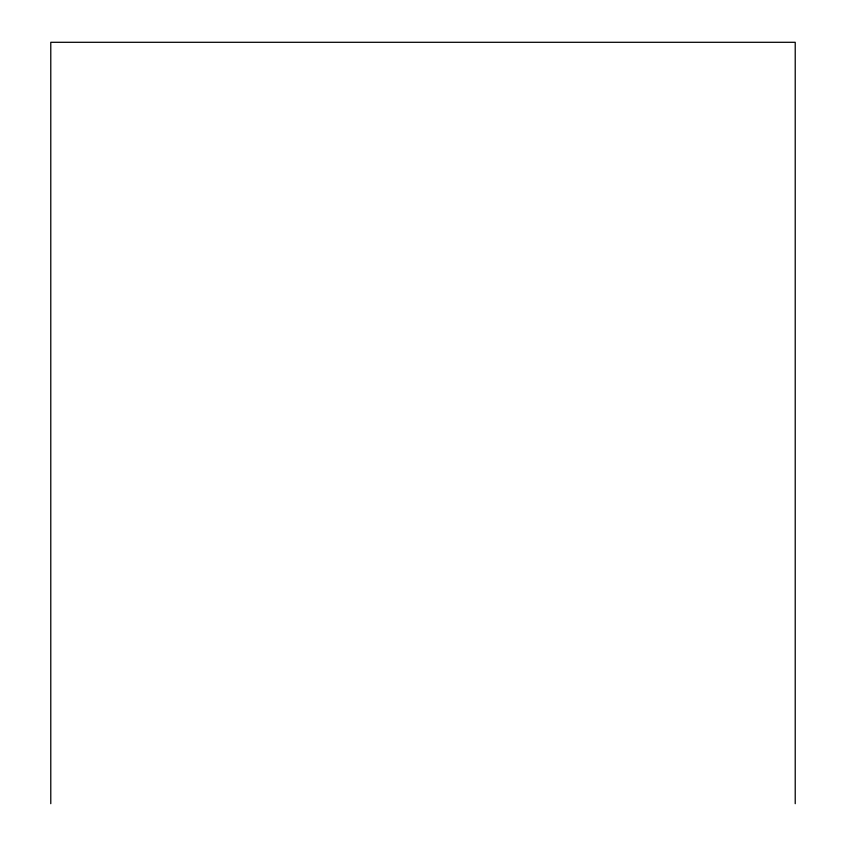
<?xml version="1.0" encoding="UTF-8"?>
<svg xmlns="http://www.w3.org/2000/svg" width="846" height="846" viewBox="0 0 846 846"><rect width="100%" height="100%" fill="white"/><g stroke="black" fill="none" stroke-linecap="round" stroke-linejoin="round"><path stroke-width="1.27" d="M795.219 803.7L795.219 42.3L50.781 42.3L50.781 803.7"/></g></svg>
